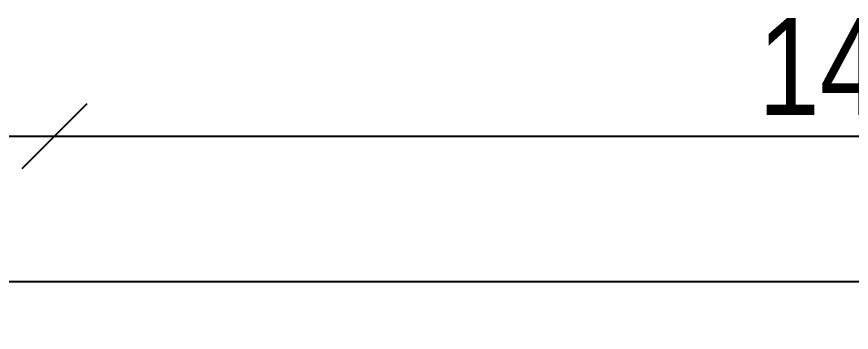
# Model space of a CAD drawing. Header units: metres. Extents: x 493 to 630, y -132 to -15.
# Drawn here: x 542.73 to 543.505, y -79.336 to -79.043 of the extents above; entities that cross this region are included whole.
import ezdxf

# ---------------------------------------------------------------- set-up
doc = ezdxf.new("R2010")
doc.units = ezdxf.units.M
doc.header["$MEASUREMENT"] = 0
doc.header["$PDMODE"] = 3
doc.layers.add('a_cote_50', color=9, linetype='Continuous')
doc.layers.add('a_vederi', color=74, linetype='Continuous')
doc.styles.get("Standard").update_dxf_attribs({"font": 'ARIALN.TTF'})
doc.dimstyles.new('50 cote', dxfattribs={"dimtxt": 0.09, "dimasz": 0.06, "dimexe": 0, "dimexo": 0, "dimgap": 0.018, "dimtad": 1, "dimdec": 1, "dimlfac": 100, "dimrnd": 0.5, "dimdsep": 46, "dimtxsty": 'Standard', "dimblk": 'OBLIQUE', "dimcen": 0.00045, "dimclrd": 256, "dimclrt": 4, "dimadec": 1, "dimazin": 0, "dimtfac": 1, "dimtdec": 1, "dimtix": 1, "dimtofl": 0, "dimtmove": 0, "dimatfit": 3, "dimldrblk": 'OBLIQUE', "dimfxl": 0, "dimtolj": 1, "dimtzin": 0, "dimarcsym": 0})

# ---------------------------------------------------------------- blocks, each defined once
blk = doc.blocks.new('_Oblique')
at = {"color": 0, "linetype": 'ByBlock', "lineweight": -2}
blk.add_line((-0.5, -0.5), (0.5, 0.5), dxfattribs=at)
blk = doc.blocks.new('*D1152')
at = {"layer": 'a_cote_50', "lineweight": -2, "ltscale": 0.3}
blk.add_line((-15.8223, -53.43391), (-14.3023, -53.43391), dxfattribs=at)
at = {"layer": 'Defpoints', "color": 0, "ltscale": 0.3}
for p in [(-14.3023, -53.43391), (-15.8223, -53.66936), (-14.3023, -53.66936)]:
    blk.add_point(p, dxfattribs=at)
at = {"layer": 'a_cote_50', "lineweight": -2, "ltscale": 0.3, "xscale": 0.06, "yscale": 0.06, "zscale": 0.06}
for p, rotation in [((-15.8223, -53.43391), 179.9999999999994), ((-14.3023, -53.43391), 359.9999999999994)]:
    blk.add_blockref('_Oblique', p, dxfattribs=dict(at, rotation=rotation))
at = {"layer": 'a_cote_50', "color": 4, "ltscale": 0.3, "insert": (-15.0623, -53.36996), "char_height": 0.09, "attachment_point": 5}
blk.add_mtext('\\A1;152', dxfattribs=at)
blk = doc.blocks.new('*D1153')
at = {"layer": 'a_cote_50', "lineweight": -2, "ltscale": 0.3}
blk.add_line((-14.3023, -53.43391), (-12.8223, -53.43391), dxfattribs=at)
at = {"layer": 'Defpoints', "color": 0, "ltscale": 0.3}
for p in [(-12.8223, -53.43391), (-14.3023, -53.66936), (-12.8223, -53.66936)]:
    blk.add_point(p, dxfattribs=at)
at = {"layer": 'a_cote_50', "lineweight": -2, "ltscale": 0.3, "xscale": 0.06, "yscale": 0.06, "zscale": 0.06}
for p, rotation in [((-14.3023, -53.43391), 179.9999999999994), ((-12.8223, -53.43391), 359.9999999999994)]:
    blk.add_blockref('_Oblique', p, dxfattribs=dict(at, rotation=rotation))
at = {"layer": 'a_cote_50', "color": 4, "ltscale": 0.3, "insert": (-13.5623, -53.36996), "char_height": 0.09, "attachment_point": 5}
blk.add_mtext('\\A1;148', dxfattribs=at)
blk = doc.blocks.new('COTE EXY')
at = {"layer": 'a_cote_50', "ltscale": 0.3}
for base, p1, p2, picture, middle in [((-14.3023, -53.43391), (-15.8223, -53.66936), (-14.3023, -53.66936), '*D1152', (-15.0623, -53.36996)), ((-12.8223, -53.43391), (-14.3023, -53.66936), (-12.8223, -53.66936), '*D1153', (-13.5623, -53.36996))]:
    dim = blk.add_linear_dim(base=base, p1=p1, p2=p2, angle=180, dimstyle='50 cote', override={"dimtmove": 1}, dxfattribs=at)
    dim.commit()
    dim.dimension.update_dxf_attribs({"geometry": picture, "text_midpoint": middle})

msp = doc.modelspace()

# ---------------------------------------------------------------- linework, layer by layer
at = {"layer": 'a_vederi', "ltscale": 0.3}
msp.add_lwpolyline([(544.24479, -79.56458), (544.24479, -79.38958), (544.34479, -79.38958), (544.34479, -79.28958), (542.76479, -79.28958), (542.66479, -79.28958), (542.66479, -79.38958), (542.76479, -79.38958), (542.76479, -79.56458)], close=True, dxfattribs=at)

# ---------------------------------------------------------------- block references
at = {"layer": 'a_cote_50'}
msp.add_blockref('COTE EXY', (557.06709, -25.72022), dxfattribs=at)

doc.saveas('drawing.dxf')
